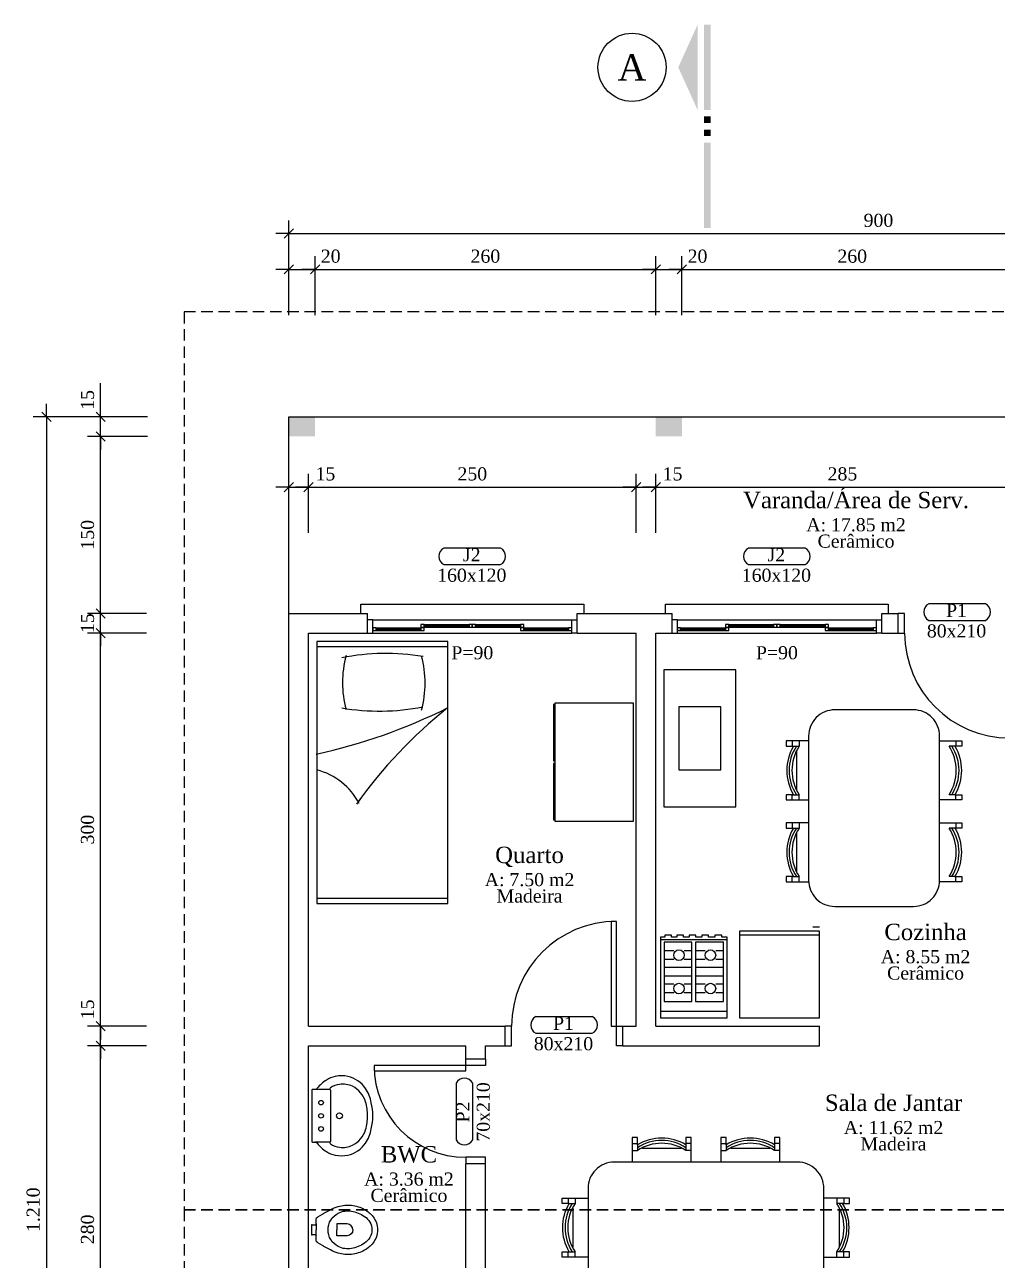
# Model space of a CAD drawing. Extents: x -3950 to 2084, y 1379 to 9369.
# Drawn here: x -3643 to -2900, y 6582 to 7525 of the extents above; entities that cross this region are included whole.
import ezdxf
from ezdxf.enums import TextEntityAlignment as Align

# ---------------------------------------------------------------- set-up
doc = ezdxf.new("R2010")
doc.units = 0
doc.header["$LTSCALE"] = 35
doc.linetypes.add('HIDDEN', pattern=[0.375, 0.25, -0.125])
doc.layers.get('0').update_dxf_attribs({"linetype": 'CONTINUOUS'})
doc.layers.get('DEFPOINTS').update_dxf_attribs({"linetype": 'CONTINUOUS'})
for name, color, linetype in [('COTA', 13, 'CONTINUOUS'), ('EQUIP', 7, 'CONTINUOUS'), ('EQUIP_I', 13, 'CONTINUOUS'), ('ESPEC', 2, 'CONTINUOUS'), ('ESPECARQ', 2, 'CONTINUOUS'), ('ESQUADRIA', 2, 'CONTINUOUS'), ('ESTRUT', 12, 'CONTINUOUS'), ('MOBIL', 7, 'CONTINUOUS'), ('MOBIL_I', 13, 'CONTINUOUS'), ('PAREDE', 6, 'CONTINUOUS'), ('PROJECAO', 13, 'HIDDEN'), ('REG120-160', 4, 'CONTINUOUS'), ('UNIDADE', 4, 'CONTINUOUS'), ('VIDRO', 1, 'CONTINUOUS')]:
    doc.layers.add(name, color=color, linetype=linetype)
doc.styles.add('REGUA100', font='times.ttf')
doc.styles.add('REGUA160', font='times.ttf')
doc.styles.add('REGUA60', font='times.ttf')
doc.styles.add('REGUA80', font='times.ttf')
doc.dimstyles.get("Standard").update_dxf_attribs({"dimscale": 5, "dimtxt": 2, "dimasz": 0.01, "dimexe": 2, "dimexo": 3, "dimgap": 0.98, "dimtad": 1, "dimrnd": 0.5, "dimdsep": 46, "dimlunit": 6, "dimtxsty": 'REGUA80', "dimcen": 4, "dimdle": 4, "dimclrt": 2, "dimaunit": 1, "dimadec": 0, "dimazin": 0, "dimtfac": 1, "dimtdec": 4, "dimtofl": 0, "dimtmove": 0, "dimatfit": 3, "dimfxl": 1, "dimtolj": 1, "dimtzin": 0, "dimarcsym": 0})

# ---------------------------------------------------------------- blocks, each defined once
blk = doc.blocks.new('INDESQ2')
at = {"color": 0, "linetype": 'ByBlock'}
for p, q in [((4.32, 2.96), (-4.32, 2.96)), ((-4.32, 0.44), (4.32, 0.44))]:
    blk.add_line(p, q, dxfattribs=at)
at = {"color": 0}
for centre, start, end in [((-3.67, 1.7), 117.3654, 242.6346), ((3.67, 1.7), 297.3654, 62.6346)]:
    blk.add_arc(centre, 1.42, start, end, dxfattribs=at)
at = {"style": 'REGUA60', "width": 1.4, "flags": 9}
blk.add_attdef('LOCAL', text='', height=1.5, dxfattribs=at).set_placement((-0.08, -4.35), align=Align.CENTER)
at = {"layer": 'ESPECARQ', "color": 0, "style": 'REGUA60'}
for tag, width, p in [('COD', 1.1, (-0.08, 0.95)), ('DIM', 1.4, (-0.08, -2.17))]:
    blk.add_attdef(tag, text='', height=1.5, dxfattribs=dict(at, width=width)).set_placement(p, align=Align.CENTER)
blk = doc.blocks.new('COTATR')
at = {"color": 6}
blk.add_line((-71, -71), (71, 71), dxfattribs=at)
at = {"color": 0, "linetype": 'ByBlock'}
blk.add_line((0, 0), (200, 0), dxfattribs=at)
blk = doc.blocks.new('*D19')
at = {"color": 0, "linetype": 'ByBlock'}
for p, q in [((-3549.8, 6745.87), (-3594.8, 6745.87)), ((-3584.8, 6465.92), (-3584.8, 6745.82)), ((-3549.8, 6465.87), (-3594.8, 6465.87))]:
    blk.add_line(p, q, dxfattribs=at)
at = {"layer": 'DEFPOINTS', "color": 0, "linetype": 'ByBlock'}
for p in [(-3584.8, 6745.87), (-3534.8, 6745.87), (-3534.8, 6465.87)]:
    blk.add_point(p, dxfattribs=at)
at = {"color": 0, "linetype": 'ByBlock', "xscale": 0.05, "yscale": 0.05, "zscale": 0.05}
for p, rotation in [((-3584.8, 6745.87), 90), ((-3584.8, 6465.87), 270)]:
    blk.add_blockref('COTATR', p, dxfattribs=dict(at, rotation=rotation))
at = {"color": 2, "linetype": 'ByBlock', "insert": (-3594.79, 6605.87), "char_height": 10, "attachment_point": 5, "rotation": 90, "style": 'REGUA80'}
blk.add_mtext('\\A1;280', dxfattribs=at)
blk = doc.blocks.new('*D20')
at = {"color": 0, "linetype": 'ByBlock'}
for p, q in [((-3584.8, 6760.87), (-3584.8, 6786.59)), ((-3549.8, 6760.87), (-3594.8, 6760.87)), ((-3584.8, 6745.92), (-3584.8, 6760.82)), ((-3549.8, 6745.87), (-3594.8, 6745.87))]:
    blk.add_line(p, q, dxfattribs=at)
at = {"layer": 'DEFPOINTS', "color": 0, "linetype": 'ByBlock'}
for p in [(-3584.8, 6760.87), (-3534.8, 6760.87), (-3534.8, 6745.87)]:
    blk.add_point(p, dxfattribs=at)
at = {"color": 0, "linetype": 'ByBlock', "xscale": 0.05, "yscale": 0.05, "zscale": 0.05}
for p, rotation in [((-3584.8, 6760.87), 90), ((-3584.8, 6745.87), 270)]:
    blk.add_blockref('COTATR', p, dxfattribs=dict(at, rotation=rotation))
at = {"color": 2, "linetype": 'ByBlock', "insert": (-3594.79, 6773.75), "char_height": 10, "attachment_point": 5, "rotation": 90, "style": 'REGUA80'}
blk.add_mtext('\\A1;15', dxfattribs=at)
blk = doc.blocks.new('*D21')
at = {"color": 0, "linetype": 'ByBlock'}
for p, q in [((-3549.8, 7060.87), (-3594.8, 7060.87)), ((-3584.8, 6760.92), (-3584.8, 7060.82)), ((-3549.8, 6760.87), (-3594.8, 6760.87))]:
    blk.add_line(p, q, dxfattribs=at)
at = {"layer": 'DEFPOINTS', "color": 0, "linetype": 'ByBlock'}
for p in [(-3584.8, 7060.87), (-3534.8, 7060.87), (-3534.8, 6760.87)]:
    blk.add_point(p, dxfattribs=at)
at = {"color": 0, "linetype": 'ByBlock', "xscale": 0.05, "yscale": 0.05, "zscale": 0.05}
for p, rotation in [((-3584.8, 7060.87), 90), ((-3584.8, 6760.87), 270)]:
    blk.add_blockref('COTATR', p, dxfattribs=dict(at, rotation=rotation))
at = {"color": 2, "linetype": 'ByBlock', "insert": (-3594.79, 6910.87), "char_height": 10, "attachment_point": 5, "rotation": 90, "style": 'REGUA80'}
blk.add_mtext('\\A1;300', dxfattribs=at)
blk = doc.blocks.new('*D22')
at = {"color": 0, "linetype": 'ByBlock'}
for p, q in [((-3549.8, 7075.87), (-3594.8, 7075.87)), ((-3584.8, 7060.92), (-3584.8, 7075.82)), ((-3549.8, 7060.87), (-3594.8, 7060.87))]:
    blk.add_line(p, q, dxfattribs=at)
at = {"layer": 'DEFPOINTS', "color": 0, "linetype": 'ByBlock'}
for p in [(-3584.8, 7075.87), (-3534.8, 7075.87), (-3534.8, 7060.87)]:
    blk.add_point(p, dxfattribs=at)
at = {"color": 0, "linetype": 'ByBlock', "xscale": 0.05, "yscale": 0.05, "zscale": 0.05}
for p, rotation in [((-3584.8, 7075.87), 90), ((-3584.8, 7060.87), 270)]:
    blk.add_blockref('COTATR', p, dxfattribs=dict(at, rotation=rotation))
at = {"color": 2, "linetype": 'ByBlock', "insert": (-3594.79, 7068.37), "char_height": 10, "attachment_point": 5, "rotation": 90, "style": 'REGUA80'}
blk.add_mtext('\\A1;15', dxfattribs=at)
blk = doc.blocks.new('*D24')
at = {"color": 0, "linetype": 'ByBlock'}
for p, q in [((-3564.8, 7225.87), (-3636.21, 7225.87)), ((-3626.21, 7225.82), (-3626.21, 6015.92)), ((-3564.8, 6015.87), (-3636.21, 6015.87))]:
    blk.add_line(p, q, dxfattribs=at)
at = {"layer": 'DEFPOINTS', "color": 0, "linetype": 'ByBlock'}
for p in [(-3549.8, 7225.87), (-3626.21, 6015.87), (-3549.8, 6015.87)]:
    blk.add_point(p, dxfattribs=at)
at = {"color": 0, "linetype": 'ByBlock', "xscale": 0.05, "yscale": 0.05, "zscale": 0.05}
for p, rotation in [((-3626.21, 7225.87), 90), ((-3626.21, 6015.87), 270)]:
    blk.add_blockref('COTATR', p, dxfattribs=dict(at, rotation=rotation))
at = {"color": 2, "linetype": 'ByBlock', "insert": (-3636.21, 6620.87), "char_height": 10, "attachment_point": 5, "rotation": 90, "style": 'REGUA80'}
blk.add_mtext('\\A1;1.210', dxfattribs=at)
blk = doc.blocks.new('*D28')
at = {"color": 0, "linetype": 'ByBlock'}
for p, q in [((-3548.92, 7210.87), (-3594.8, 7210.87)), ((-3584.8, 7060.92), (-3584.8, 7210.82)), ((-3549.8, 7060.87), (-3594.8, 7060.87))]:
    blk.add_line(p, q, dxfattribs=at)
at = {"layer": 'DEFPOINTS', "color": 0, "linetype": 'ByBlock'}
for p in [(-3584.8, 7210.87), (-3533.92, 7210.87), (-3534.8, 7060.87)]:
    blk.add_point(p, dxfattribs=at)
at = {"color": 0, "linetype": 'ByBlock', "xscale": 0.05, "yscale": 0.05, "zscale": 0.05}
for p, rotation in [((-3584.8, 7210.87), 90), ((-3584.8, 7060.87), 270)]:
    blk.add_blockref('COTATR', p, dxfattribs=dict(at, rotation=rotation))
at = {"color": 2, "linetype": 'ByBlock', "insert": (-3594.79, 7135.87), "char_height": 10, "attachment_point": 5, "rotation": 90, "style": 'REGUA80'}
blk.add_mtext('\\A1;150', dxfattribs=at)
blk = doc.blocks.new('*D29')
at = {"color": 0, "linetype": 'ByBlock'}
for p, q in [((-3584.8, 7225.87), (-3584.8, 7251.59)), ((-3548.92, 7225.87), (-3594.8, 7225.87)), ((-3584.8, 7210.92), (-3584.8, 7225.82)), ((-3548.92, 7210.87), (-3594.8, 7210.87))]:
    blk.add_line(p, q, dxfattribs=at)
at = {"layer": 'DEFPOINTS', "color": 0, "linetype": 'ByBlock'}
for p in [(-3584.8, 7225.87), (-3533.92, 7225.87), (-3533.92, 7210.87)]:
    blk.add_point(p, dxfattribs=at)
at = {"color": 0, "linetype": 'ByBlock', "xscale": 0.05, "yscale": 0.05, "zscale": 0.05}
for p, rotation in [((-3584.8, 7225.87), 90), ((-3584.8, 7210.87), 270)]:
    blk.add_blockref('COTATR', p, dxfattribs=dict(at, rotation=rotation))
at = {"color": 2, "linetype": 'ByBlock', "insert": (-3594.79, 7238.75), "char_height": 10, "attachment_point": 5, "rotation": 90, "style": 'REGUA80'}
blk.add_mtext('\\A1;15', dxfattribs=at)
blk = doc.blocks.new('*D30')
at = {"color": 0, "linetype": 'ByBlock'}
for p, q in [((-3441.13, 7303.39), (-3441.13, 7348.39)), ((-3421.13, 7303.39), (-3421.13, 7348.39)), ((-3441.08, 7338.39), (-3421.18, 7338.39)), ((-3421.13, 7338.39), (-3397.35, 7338.39))]:
    blk.add_line(p, q, dxfattribs=at)
at = {"layer": 'DEFPOINTS', "color": 0, "linetype": 'ByBlock'}
for p in [(-3421.13, 7338.39), (-3441.13, 7288.39), (-3421.13, 7288.39)]:
    blk.add_point(p, dxfattribs=at)
at = {"color": 0, "linetype": 'ByBlock', "xscale": 0.05, "yscale": 0.05, "zscale": 0.05, "rotation": 180}
blk.add_blockref('COTATR', (-3441.13, 7338.39), dxfattribs=at)
at = {"color": 0, "linetype": 'ByBlock', "xscale": 0.05, "yscale": 0.05, "zscale": 0.05}
blk.add_blockref('COTATR', (-3421.13, 7338.39), dxfattribs=at)
at = {"color": 2, "linetype": 'ByBlock', "insert": (-3409.22, 7348.38), "char_height": 10, "attachment_point": 5, "style": 'REGUA80'}
blk.add_mtext('\\A1;20', dxfattribs=at)
blk = doc.blocks.new('*D31')
at = {"color": 0, "linetype": 'ByBlock'}
for p, q in [((-3421.13, 7303.39), (-3421.13, 7348.39)), ((-3161.13, 7303.39), (-3161.13, 7348.39)), ((-3421.08, 7338.39), (-3161.18, 7338.39))]:
    blk.add_line(p, q, dxfattribs=at)
at = {"layer": 'DEFPOINTS', "color": 0, "linetype": 'ByBlock'}
for p in [(-3161.13, 7338.39), (-3421.13, 7288.39), (-3161.13, 7288.39)]:
    blk.add_point(p, dxfattribs=at)
at = {"color": 0, "linetype": 'ByBlock', "xscale": 0.05, "yscale": 0.05, "zscale": 0.05, "rotation": 180}
blk.add_blockref('COTATR', (-3421.13, 7338.39), dxfattribs=at)
at = {"color": 0, "linetype": 'ByBlock', "xscale": 0.05, "yscale": 0.05, "zscale": 0.05}
blk.add_blockref('COTATR', (-3161.13, 7338.39), dxfattribs=at)
at = {"color": 2, "linetype": 'ByBlock', "insert": (-3291.13, 7348.38), "char_height": 10, "attachment_point": 5, "style": 'REGUA80'}
blk.add_mtext('\\A1;260', dxfattribs=at)
blk = doc.blocks.new('*D32')
at = {"color": 0, "linetype": 'ByBlock'}
for p, q in [((-3161.13, 7303.39), (-3161.13, 7348.39)), ((-3141.13, 7303.39), (-3141.13, 7348.39)), ((-3161.08, 7338.39), (-3141.18, 7338.39)), ((-3141.13, 7338.39), (-3117.35, 7338.39))]:
    blk.add_line(p, q, dxfattribs=at)
at = {"layer": 'DEFPOINTS', "color": 0, "linetype": 'ByBlock'}
for p in [(-3141.13, 7338.39), (-3161.13, 7288.39), (-3141.13, 7288.39)]:
    blk.add_point(p, dxfattribs=at)
at = {"color": 0, "linetype": 'ByBlock', "xscale": 0.05, "yscale": 0.05, "zscale": 0.05, "rotation": 180}
blk.add_blockref('COTATR', (-3161.13, 7338.39), dxfattribs=at)
at = {"color": 0, "linetype": 'ByBlock', "xscale": 0.05, "yscale": 0.05, "zscale": 0.05}
blk.add_blockref('COTATR', (-3141.13, 7338.39), dxfattribs=at)
at = {"color": 2, "linetype": 'ByBlock', "insert": (-3129.22, 7348.38), "char_height": 10, "attachment_point": 5, "style": 'REGUA80'}
blk.add_mtext('\\A1;20', dxfattribs=at)
blk = doc.blocks.new('*D33')
at = {"color": 0, "linetype": 'ByBlock'}
for p, q in [((-3141.13, 7303.39), (-3141.13, 7348.39)), ((-2881.13, 7303.39), (-2881.13, 7348.39)), ((-3141.08, 7338.39), (-2881.18, 7338.39))]:
    blk.add_line(p, q, dxfattribs=at)
at = {"layer": 'DEFPOINTS', "color": 0, "linetype": 'ByBlock'}
for p in [(-2881.13, 7338.39), (-3141.13, 7288.39), (-2881.13, 7288.39)]:
    blk.add_point(p, dxfattribs=at)
at = {"color": 0, "linetype": 'ByBlock', "xscale": 0.05, "yscale": 0.05, "zscale": 0.05, "rotation": 180}
blk.add_blockref('COTATR', (-3141.13, 7338.39), dxfattribs=at)
at = {"color": 0, "linetype": 'ByBlock', "xscale": 0.05, "yscale": 0.05, "zscale": 0.05}
blk.add_blockref('COTATR', (-2881.13, 7338.39), dxfattribs=at)
at = {"color": 2, "linetype": 'ByBlock', "insert": (-3011.13, 7348.38), "char_height": 10, "attachment_point": 5, "style": 'REGUA80'}
blk.add_mtext('\\A1;260', dxfattribs=at)
blk = doc.blocks.new('*D37')
at = {"color": 0, "linetype": 'ByBlock'}
for p, q in [((-3441.13, 7137.28), (-3441.13, 7182.28)), ((-3426.13, 7137.28), (-3426.13, 7182.28)), ((-3441.08, 7172.28), (-3426.18, 7172.28)), ((-3426.13, 7172.28), (-3400.41, 7172.28))]:
    blk.add_line(p, q, dxfattribs=at)
at = {"layer": 'DEFPOINTS', "color": 0, "linetype": 'ByBlock'}
for p in [(-3426.13, 7172.28), (-3441.13, 7122.28), (-3426.13, 7122.28)]:
    blk.add_point(p, dxfattribs=at)
at = {"color": 0, "linetype": 'ByBlock', "xscale": 0.05, "yscale": 0.05, "zscale": 0.05, "rotation": 180}
blk.add_blockref('COTATR', (-3441.13, 7172.28), dxfattribs=at)
at = {"color": 0, "linetype": 'ByBlock', "xscale": 0.05, "yscale": 0.05, "zscale": 0.05}
blk.add_blockref('COTATR', (-3426.13, 7172.28), dxfattribs=at)
at = {"color": 2, "linetype": 'ByBlock', "insert": (-3413.24, 7182.26), "char_height": 10, "attachment_point": 5, "style": 'REGUA80'}
blk.add_mtext('\\A1;15', dxfattribs=at)
blk = doc.blocks.new('*D38')
at = {"color": 0, "linetype": 'ByBlock'}
for p, q in [((-3426.13, 7137.28), (-3426.13, 7182.28)), ((-3176.13, 7137.28), (-3176.13, 7182.28)), ((-3426.08, 7172.28), (-3176.18, 7172.28))]:
    blk.add_line(p, q, dxfattribs=at)
at = {"layer": 'DEFPOINTS', "color": 0, "linetype": 'ByBlock'}
for p in [(-3176.13, 7172.28), (-3426.13, 7122.28), (-3176.13, 7122.28)]:
    blk.add_point(p, dxfattribs=at)
at = {"color": 0, "linetype": 'ByBlock', "xscale": 0.05, "yscale": 0.05, "zscale": 0.05, "rotation": 180}
blk.add_blockref('COTATR', (-3426.13, 7172.28), dxfattribs=at)
at = {"color": 0, "linetype": 'ByBlock', "xscale": 0.05, "yscale": 0.05, "zscale": 0.05}
blk.add_blockref('COTATR', (-3176.13, 7172.28), dxfattribs=at)
at = {"color": 2, "linetype": 'ByBlock', "insert": (-3301.13, 7182.26), "char_height": 10, "attachment_point": 5, "style": 'REGUA80'}
blk.add_mtext('\\A1;250', dxfattribs=at)
blk = doc.blocks.new('*D39')
at = {"color": 0, "linetype": 'ByBlock'}
for p, q in [((-3176.13, 7137.28), (-3176.13, 7182.28)), ((-3161.13, 7137.28), (-3161.13, 7182.28)), ((-3176.08, 7172.28), (-3161.18, 7172.28)), ((-3161.13, 7172.28), (-3135.41, 7172.28))]:
    blk.add_line(p, q, dxfattribs=at)
at = {"layer": 'DEFPOINTS', "color": 0, "linetype": 'ByBlock'}
for p in [(-3161.13, 7172.28), (-3176.13, 7122.28), (-3161.13, 7122.28)]:
    blk.add_point(p, dxfattribs=at)
at = {"color": 0, "linetype": 'ByBlock', "xscale": 0.05, "yscale": 0.05, "zscale": 0.05, "rotation": 180}
blk.add_blockref('COTATR', (-3176.13, 7172.28), dxfattribs=at)
at = {"color": 0, "linetype": 'ByBlock', "xscale": 0.05, "yscale": 0.05, "zscale": 0.05}
blk.add_blockref('COTATR', (-3161.13, 7172.28), dxfattribs=at)
at = {"color": 2, "linetype": 'ByBlock', "insert": (-3148.24, 7182.26), "char_height": 10, "attachment_point": 5, "style": 'REGUA80'}
blk.add_mtext('\\A1;15', dxfattribs=at)
blk = doc.blocks.new('*D40')
at = {"color": 0, "linetype": 'ByBlock'}
for p, q in [((-3161.13, 7137.28), (-3161.13, 7182.28)), ((-2876.13, 7137.28), (-2876.13, 7182.28)), ((-3161.08, 7172.28), (-2876.18, 7172.28))]:
    blk.add_line(p, q, dxfattribs=at)
at = {"layer": 'DEFPOINTS', "color": 0, "linetype": 'ByBlock'}
for p in [(-2876.13, 7172.28), (-3161.13, 7122.28), (-2876.13, 7122.28)]:
    blk.add_point(p, dxfattribs=at)
at = {"color": 0, "linetype": 'ByBlock', "xscale": 0.05, "yscale": 0.05, "zscale": 0.05, "rotation": 180}
blk.add_blockref('COTATR', (-3161.13, 7172.28), dxfattribs=at)
at = {"color": 0, "linetype": 'ByBlock', "xscale": 0.05, "yscale": 0.05, "zscale": 0.05}
blk.add_blockref('COTATR', (-2876.13, 7172.28), dxfattribs=at)
at = {"color": 2, "linetype": 'ByBlock', "insert": (-3018.63, 7182.26), "char_height": 10, "attachment_point": 5, "style": 'REGUA80'}
blk.add_mtext('\\A1;285', dxfattribs=at)
blk = doc.blocks.new('*D44')
at = {"color": 0, "linetype": 'ByBlock'}
for p, q in [((-3441.13, 7340.89), (-3441.13, 7375.71)), ((-2541.13, 7340.89), (-2541.13, 7375.71)), ((-3441.08, 7365.71), (-2541.18, 7365.71))]:
    blk.add_line(p, q, dxfattribs=at)
at = {"layer": 'DEFPOINTS', "color": 0, "linetype": 'ByBlock'}
for p in [(-2541.13, 7365.71), (-3441.13, 7325.89), (-2541.13, 7325.89)]:
    blk.add_point(p, dxfattribs=at)
at = {"color": 0, "linetype": 'ByBlock', "xscale": 0.05, "yscale": 0.05, "zscale": 0.05, "rotation": 180}
blk.add_blockref('COTATR', (-3441.13, 7365.71), dxfattribs=at)
at = {"color": 0, "linetype": 'ByBlock', "xscale": 0.05, "yscale": 0.05, "zscale": 0.05}
blk.add_blockref('COTATR', (-2541.13, 7365.71), dxfattribs=at)
at = {"color": 2, "linetype": 'ByBlock', "insert": (-2991.13, 7375.71), "char_height": 10, "attachment_point": 5, "style": 'REGUA80'}
blk.add_mtext('\\A1;900', dxfattribs=at)
blk = doc.blocks.new('INDUNI1')
at = {"color": 0, "style": 'REGUA100', "width": 1.4, "flags": 8}
for tag, p in [('NOME1', (0, 0)), ('NOME2', (0, -4.29))]:
    blk.add_attdef(tag, text='', height=2.5, dxfattribs=at).set_placement(p, align=Align.CENTER)
at = {"layer": 'ESPECARQ', "style": 'REGUA60', "width": 1.4}
blk.add_attdef('AREA', text='', height=1.5, dxfattribs=at).set_placement((0, -7.81), align=Align.CENTER)
at = {"layer": 'ESPECARQ', "style": 'REGUA60', "width": 1.4, "flags": 8}
for tag, p in [('PISO', (0, -10.31)), ('REVPAR', (0, -12.81)), ('PEDIR', (0, -15.31))]:
    blk.add_attdef(tag, text='', height=1.5, dxfattribs=at).set_placement(p, align=Align.CENTER)
blk = doc.blocks.new('SAL3C3S2')
at = {"layer": 'EQUIP', "color": 0, "linetype": 'ByBlock'}
blk.add_lwpolyline([(0, -46.55, 0.054284), (10, -45.4, 0.095609), (20.8, -41.1, 0.190704), (30, -27.5, 0.115374), (30, -17.9, 0.079124), (27.3, -11.1, 0.078689), (21, -4.2, -0.257114), (20, -2.33), (20, -0.41, 0.426857), (19.55, 0), (0, 0), (-19.55, 0, 0.426857), (-20, -0.41), (-20, -2.33, -0.257114), (-21, -4.2, 0.078689), (-27.3, -11.1, 0.079124), (-30, -17.9, 0.115374), (-30, -27.5, 0.190704), (-20.8, -41.1, 0.095609), (-10, -45.4, 0.054284)], format="xyb", close=True, dxfattribs=at)
at = {"layer": 'EQUIP_I'}
for points in [[(-19.86, -14.05, -0.174728), (-20, -13.75), (-20, -2.33)], [(19.86, -14.05, 0.174728), (20, -13.75), (20, -2.33)]]:
    blk.add_lwpolyline(points, format="xyb", dxfattribs=at)
blk.add_lwpolyline([(0, -42.6, 0.065549), (10.65, -41.1, 0.201506), (22.5, -31.1, 0.146769), (24, -21.1, 0.125083), (21.4, -14.3, 0.495463), (19.86, -14.05, -0.234328), (19.45, -14.2), (0, -14.2), (-19.45, -14.2, -0.234328), (-19.86, -14.05, 0.495463), (-21.4, -14.3, 0.125083), (-24, -21.1, 0.146769), (-22.5, -31.1, 0.201506), (-10.65, -41.1, 0.065549)], format="xyb", close=True, dxfattribs=at)
for centre, radius in [((-10, -7.1), 1.75), ((0, -7.1), 1.75), ((10, -7.1), 1.75), ((0, -21.1), 2.25)]:
    blk.add_circle(centre, radius, dxfattribs=at)
blk = doc.blocks.new('SAP9S__2')
at = {"layer": 'EQUIP', "color": 0, "linetype": 'ByBlock'}
blk.add_lwpolyline([(4.5, -13), (8.05, -13, -0.269143), (9.78, -14.01), (9.94, -14.28, 0.044891), (9.97, -14.33), (12, -18, -0.036783), (13.2, -20, -0.0196), (15.3, -24, -0.056836), (17.8, -30, -0.089116), (18.8, -40, -0.095425), (15.55, -50, -0.091656), (10, -56.55, -0.16072), (0, -60, -0.16072), (-10, -56.55, -0.091656), (-15.55, -50, -0.095425), (-18.8, -40, -0.089116), (-17.8, -30, -0.056836), (-15.3, -24, -0.0196), (-13.2, -20, -0.036783), (-12, -18), (-9.97, -14.33, 0.044891), (-9.94, -14.28), (-9.78, -14.01, -0.269143), (-8.05, -13), (-4.5, -13)], format="xyb", dxfattribs=at)
at = {"layer": 'EQUIP_I'}
for points in [[(4.5, -13, -0.414214), (3.5, -12), (3.5, -10.7, -0.226163), (3.76, -10.16, 0.733322), (3.5, -9.5), (0, -9.5), (-3.5, -9.5, 0.733322), (-3.76, -10.16, -0.226163), (-3.5, -10.7), (-3.5, -12, -0.414214), (-4.5, -13)], [(0, -41.2, -0.394755), (-4.5, -36.8), (-4.5, -28.8), (0, -28.8)], [(0, -41.2, 0.394755), (4.5, -36.8), (4.5, -28.8), (0, -28.8)]]:
    blk.add_lwpolyline(points, format="xyb", dxfattribs=at)
for points in [[(-4.5, -13), (-0.01, -13)], [(4.5, -13), (0.01, -13)]]:
    blk.add_lwpolyline(points, dxfattribs=at)
blk.add_lwpolyline([(-12.8, -30, -0.278895), (0, -22.15, -0.278895), (12.8, -30, -0.167831), (14.25, -40, -0.098952), (10.2, -50, -0.247323), (0, -55.7, -0.247323), (-10.2, -50, -0.098952), (-14.25, -40, -0.167831)], format="xyb", close=True, dxfattribs=at)
blk = doc.blocks.new('CORTE3')
at = {"color": 4}
blk.add_solid([(-6.5, 2), (6.5, 2), (0, 4.95)], dxfattribs=at)
at = {"color": 4, "linetype": 'ByBlock'}
for points in [[(-6.5, 0), (-6.5, 1), (6.5, 0), (6.5, 1)], [(7.5, 0), (7.5, 1), (8.5, 0), (8.5, 1)], [(9.5, 0), (9.5, 1), (10.5, 0), (10.5, 1)], [(11.5, 0), (11.5, 1), (24.5, 0), (24.5, 1)]]:
    blk.add_solid(points, dxfattribs=at)
blk = doc.blocks.new('EQF4B__2')
at = {"color": 0}
blk.add_lwpolyline([(25.5, -5), (-25.5, -5), (-25.5, -66.5), (-21.38, -66.5), (-21.38, -67.88), (-16.2, -67.88), (-16.2, -66.5), (-11.34, -66.5), (-11.34, -67.88), (-6.17, -67.88), (-6.17, -66.5), (-1.71, -66.5), (-1.71, -67.88), (3.46, -67.88), (3.46, -66.5), (7.78, -66.5), (7.78, -67.88), (12.95, -67.88), (12.95, -66.5), (17, -66.5), (17, -67.88), (22.17, -67.88), (22.17, -66.5), (25.5, -66.5)], close=True, dxfattribs=at)
at = {"layer": 'EQUIP_I'}
for p, q in [((-25.3, -9.71), (25.3, -9.71)), ((-22.6, -24.06), (-16.79, -24.06)), ((-8.71, -24.06), (-1.4, -24.06)), ((1.41, -24.06), (7.22, -24.06)), ((15.3, -24.06), (22.61, -24.06)), ((-22.6, -30.61), (-16.79, -30.61)), ((-22.6, -36.68), (-1.4, -36.68)), ((-8.71, -30.61), (-1.4, -30.61)), ((1.41, -30.61), (7.22, -30.61)), ((1.41, -36.68), (22.61, -36.68)), ((15.3, -30.61), (22.61, -30.61)), ((-22.6, -43.28), (-1.4, -43.28)), ((1.41, -43.28), (22.61, -43.28)), ((-22.6, -49.56), (-16.79, -49.56)), ((-22.6, -56.11), (-16.79, -56.11)), ((-8.71, -49.56), (-1.4, -49.56)), ((-8.71, -56.11), (-1.4, -56.11)), ((1.41, -49.56), (7.22, -49.56)), ((1.41, -56.11), (7.22, -56.11)), ((15.3, -49.56), (22.61, -49.56)), ((15.3, -56.11), (22.61, -56.11)), ((-25.3, -64.38), (25.3, -64.38))]:
    blk.add_line(p, q, dxfattribs=at)
for points in [[(-22.6, -62.6), (-1.4, -62.6), (-1.4, -17.4), (-22.6, -17.4)], [(1.41, -62.6), (22.61, -62.6), (22.61, -17.4), (1.41, -17.4)]]:
    blk.add_lwpolyline(points, close=True, dxfattribs=at)
for centre in [(-12.75, -27.25), (11.26, -27.25), (-12.75, -52.75), (11.26, -52.75)]:
    blk.add_circle(centre, 4.04, dxfattribs=at)
blk = doc.blocks.new('EQREFR22')
at = {"color": 0}
blk.add_lwpolyline([(30.5, -10), (-30.5, -10), (-30.5, -76), (30.5, -76)], close=True, dxfattribs=at)
at = {"layer": 'EQUIP_I'}
for p, q in [((-30.5, -73), (30.5, -73)), ((-30.5, -79), (-25.5, -79))]:
    blk.add_line(p, q, dxfattribs=at)
blk = doc.blocks.new('MBBALC12')
at = {"color": 0}
blk.add_lwpolyline([(104.5, 0), (0, 0), (0, -55), (104.5, -55)], close=True, dxfattribs=at)
blk = doc.blocks.new('MCCUB1_2')
at = {"layer": 'EQUIP_I'}
blk.add_lwpolyline([(24, -10), (-24, -10), (-24, -42), (24, -42)], close=True, dxfattribs=at)
blk = doc.blocks.new('MDCSOL_2')
at = {"color": 0}
blk.add_lwpolyline([(100, 0), (0, 0), (0, -200), (100, -200)], close=True, dxfattribs=at)
at = {"layer": 'MOBIL_I'}
for p, q in [((0, -4), (100, -4)), ((0, -196), (100, -196))]:
    blk.add_line(p, q, dxfattribs=at)
for centre, radius, start, end in [((52.86, -178.03), 168.83, 80.35079, 101.47507), ((96.47, -31.45), 76.8, 164.48595, 195.51405), ((5.99, -31.87), 76.8, 344.48595, 15.51405), ((-91.71, 334.65), 430.43, 282.25998, 296.44404), ((47.8, 115.62), 168.83, 260.21125, 281.33553), ((323.63, -332.25), 359.55, 128.46696, 144.62757), ((-11.98, -146.66), 50.03, 27.33297, 76.02563)]:
    blk.add_arc(centre, radius, start, end, dxfattribs=at)
blk = doc.blocks.new('MDARM2_2')
at = {"color": 0}
blk.add_lwpolyline([(90, 0), (0, 0), (0, -60), (1, -60), (1, -61), (44, -61), (44, -60), (46, -60), (46, -61), (89, -61), (89, -60), (90, -60)], close=True, dxfattribs=at)
at = {"layer": 'MOBIL_I'}
for p, q in [((1, -60), (44, -60)), ((46, -60), (89, -60))]:
    blk.add_line(p, q, dxfattribs=at)

msp = doc.modelspace()

# ---------------------------------------------------------------- linework, layer by layer
at = {"color": 0}
for points in [[(-2944.44, 6872.283), (-2944.44, 6982.283, 0.4142136), (-2964.44, 7002.283), (-3024.44, 7002.283, 0.4142136), (-3044.44, 6982.283), (-3044.44, 6872.283, 0.4142136), (-3024.44, 6852.283), (-2964.44, 6852.283, 0.4142136)], [(-3192.817, 6557.197), (-3052.817, 6557.197, 0.4142136), (-3032.817, 6577.197), (-3032.817, 6637.197, 0.4142136), (-3052.817, 6657.197), (-3192.817, 6657.197, 0.4142136), (-3212.817, 6637.197), (-3212.817, 6577.197, 0.4142136)]]:
    msp.add_lwpolyline(points, format="xyb", close=True, dxfattribs=at)
for points in [[(-3044.44, 6978.536), (-3061.447, 6978.536), (-3061.447, 6974.536), (-3056.069, 6974.536, 0.268693), (-3056.069, 6937.536), (-3061.447, 6937.536), (-3061.447, 6933.536), (-3044.44, 6933.536)], [(-2944.44, 6978.536), (-2927.433, 6978.536), (-2927.433, 6974.536), (-2932.811, 6974.536, -0.268693), (-2932.811, 6937.536), (-2927.433, 6937.536), (-2927.433, 6933.536), (-2944.44, 6933.536)], [(-3044.44, 6916.121), (-3061.447, 6916.121), (-3061.447, 6912.121), (-3056.069, 6912.121, 0.268693), (-3056.069, 6875.121), (-3061.447, 6875.121), (-3061.447, 6871.121), (-3044.406, 6871.121)], [(-2944.44, 6916.121), (-2927.433, 6916.121), (-2927.433, 6912.121), (-2932.811, 6912.121, -0.268693), (-2932.811, 6875.121), (-2927.433, 6875.121), (-2927.433, 6871.121), (-2944.474, 6871.121)], [(-3134.023, 6657.197), (-3134.023, 6675.862), (-3138.023, 6675.862), (-3138.023, 6670.484, 0.268693), (-3175.023, 6670.484), (-3175.023, 6675.862), (-3179.023, 6675.862), (-3179.023, 6657.197)], [(-3066.434, 6657.197), (-3066.434, 6675.862), (-3070.434, 6675.862), (-3070.434, 6670.484, 0.268693), (-3107.434, 6670.484), (-3107.434, 6675.862), (-3111.434, 6675.862), (-3111.434, 6657.197)], [(-3212.817, 6584.697), (-3232.51, 6584.697), (-3232.51, 6588.697), (-3227.132, 6588.697, -0.268693), (-3227.132, 6625.697), (-3232.51, 6625.697), (-3232.51, 6629.697), (-3212.817, 6629.697)], [(-3032.817, 6584.697), (-3013.124, 6584.697), (-3013.124, 6588.697), (-3018.502, 6588.697, 0.268693), (-3018.502, 6625.697), (-3013.124, 6625.697), (-3013.124, 6629.697), (-3032.817, 6629.697)]]:
    msp.add_lwpolyline(points, format="xyb", dxfattribs=at)
at = {"layer": 'ESQUADRIA', "color": 1}
for p, q in [((-3377.127, 7070.869), (-3225.127, 7070.869)), ((-3144.627, 7070.869), (-2992.627, 7070.869)), ((-3374.627, 7064.869), (-3340.377, 7064.869)), ((-3374.627, 7062.869), (-3340.377, 7062.869)), ((-3337.877, 7067.369), (-3303.627, 7067.369)), ((-3337.877, 7065.369), (-3303.627, 7065.369)), ((-3298.627, 7067.369), (-3264.377, 7067.369)), ((-3298.627, 7065.369), (-3264.377, 7065.369)), ((-3261.877, 7064.869), (-3227.627, 7064.869)), ((-3261.877, 7062.869), (-3227.627, 7062.869)), ((-3142.127, 7064.869), (-3107.877, 7064.869)), ((-3142.127, 7062.869), (-3107.877, 7062.869)), ((-3105.377, 7067.369), (-3071.127, 7067.369)), ((-3105.377, 7065.369), (-3071.127, 7065.369)), ((-3066.127, 7067.369), (-3031.877, 7067.369)), ((-3066.127, 7065.369), (-3031.877, 7065.369)), ((-3029.377, 7064.869), (-2995.127, 7064.869)), ((-3029.377, 7062.869), (-2995.127, 7062.869)), ((-3377.127, 7060.869), (-3225.127, 7060.869)), ((-3144.627, 7060.869), (-2992.627, 7060.869))]:
    msp.add_line(p, q, dxfattribs=at)
at = {"layer": 'ESQUADRIA'}
for points in [[(-3386.127, 7075.869), (-3386.127, 7082.869), (-3216.127, 7082.869), (-3216.127, 7075.869)], [(-3153.627, 7075.869), (-3153.627, 7082.869), (-2983.627, 7082.869), (-2983.627, 7075.869)], [(-3381.127, 7060.869), (-3377.127, 7060.869), (-3377.127, 7070.869), (-3381.127, 7070.869)], [(-3221.127, 7060.869), (-3225.127, 7060.869), (-3225.127, 7070.869), (-3221.127, 7070.869)], [(-3148.627, 7060.869), (-3144.627, 7060.869), (-3144.627, 7070.869), (-3148.627, 7070.869)], [(-2988.627, 7060.869), (-2992.627, 7060.869), (-2992.627, 7070.869), (-2988.627, 7070.869)], [(-2976.127, 7060.869), (-2971.127, 7060.869), (-2971.127, 7075.869), (-2976.127, 7075.869)], [(-3276.127, 6745.869), (-3271.127, 6745.869), (-3271.127, 6760.869), (-3276.127, 6760.869)], [(-3186.127, 6745.869), (-3191.127, 6745.869), (-3191.127, 6760.869), (-3186.127, 6760.869)], [(-3291.127, 6735.869), (-3291.127, 6730.869), (-3306.127, 6730.869), (-3306.127, 6735.869)], [(-3291.127, 6655.869), (-3291.127, 6660.869), (-3306.127, 6660.869), (-3306.127, 6655.869)]]:
    msp.add_lwpolyline(points, dxfattribs=at)
for points in [[(-3377.127, 7062.869), (-3374.627, 7062.869), (-3374.627, 7064.869), (-3377.127, 7064.869)], [(-3340.377, 7065.369), (-3337.877, 7065.369), (-3337.877, 7067.369), (-3340.377, 7067.369)], [(-3337.877, 7064.869), (-3340.377, 7064.869), (-3340.377, 7062.869), (-3337.877, 7062.869)], [(-3301.127, 7067.369), (-3303.627, 7067.369), (-3303.627, 7065.369), (-3301.127, 7065.369)], [(-3301.127, 7065.369), (-3298.627, 7065.369), (-3298.627, 7067.369), (-3301.127, 7067.369)], [(-3261.877, 7067.369), (-3264.377, 7067.369), (-3264.377, 7065.369), (-3261.877, 7065.369)], [(-3264.377, 7062.869), (-3261.877, 7062.869), (-3261.877, 7064.869), (-3264.377, 7064.869)], [(-3225.127, 7064.869), (-3227.627, 7064.869), (-3227.627, 7062.869), (-3225.127, 7062.869)], [(-3144.627, 7062.869), (-3142.127, 7062.869), (-3142.127, 7064.869), (-3144.627, 7064.869)], [(-3107.877, 7065.369), (-3105.377, 7065.369), (-3105.377, 7067.369), (-3107.877, 7067.369)], [(-3105.377, 7064.869), (-3107.877, 7064.869), (-3107.877, 7062.869), (-3105.377, 7062.869)], [(-3068.627, 7067.369), (-3071.127, 7067.369), (-3071.127, 7065.369), (-3068.627, 7065.369)], [(-3068.627, 7065.369), (-3066.127, 7065.369), (-3066.127, 7067.369), (-3068.627, 7067.369)], [(-3029.377, 7067.369), (-3031.877, 7067.369), (-3031.877, 7065.369), (-3029.377, 7065.369)], [(-3031.877, 7062.869), (-3029.377, 7062.869), (-3029.377, 7064.869), (-3031.877, 7064.869)], [(-2992.627, 7064.869), (-2995.127, 7064.869), (-2995.127, 7062.869), (-2992.627, 7062.869)], [(-3195.127, 6840.869), (-3195.127, 6760.869), (-3191.127, 6760.869), (-3191.127, 6840.869)], [(-3376.127, 6726.869), (-3306.127, 6726.869), (-3306.127, 6730.869), (-3376.127, 6730.869)]]:
    msp.add_lwpolyline(points, close=True, dxfattribs=at)
at = {"layer": 'ESTRUT'}
for points in [[(-3441.127, 7225.869), (-3441.127, 7210.869), (-3421.127, 7225.869)], [(-3421.127, 7225.869), (-3441.127, 7210.869), (-3421.127, 7210.869)], [(-3161.127, 7225.869), (-3161.127, 7210.869), (-3141.127, 7225.869)], [(-3141.127, 7225.869), (-3161.127, 7210.869), (-3141.127, 7210.869)]]:
    msp.add_solid(points, dxfattribs=at)
at = {"layer": 'MOBIL_I'}
for p, q in [((-3056.933, 6978.536), (-3056.933, 6974.536)), ((-3051.659, 6978.536), (-3051.659, 6974.536)), ((-2931.946, 6978.536), (-2931.946, 6974.536)), ((-3056.069, 6974.536), (-3051.659, 6974.536)), ((-3053.381, 6941.053), (-3053.381, 6971.058)), ((-2932.811, 6974.536), (-2937.22, 6974.536)), ((-3056.933, 6937.536), (-3051.659, 6937.536)), ((-3056.933, 6933.536), (-3056.933, 6937.536)), ((-3051.659, 6933.536), (-3051.659, 6937.536)), ((-2931.946, 6937.536), (-2937.22, 6937.536)), ((-2931.946, 6933.536), (-2931.946, 6937.536)), ((-3056.933, 6916.121), (-3056.933, 6912.121)), ((-3056.069, 6912.121), (-3051.659, 6912.121)), ((-3051.659, 6916.121), (-3051.659, 6912.121)), ((-2932.811, 6912.121), (-2937.22, 6912.121)), ((-2931.946, 6916.121), (-2931.946, 6912.121)), ((-3053.381, 6878.638), (-3053.381, 6908.643)), ((-3056.933, 6875.121), (-3051.659, 6875.121)), ((-3056.933, 6871.121), (-3056.933, 6875.121)), ((-3051.659, 6871.121), (-3051.659, 6875.121)), ((-2931.946, 6875.121), (-2937.22, 6875.121)), ((-2931.946, 6871.121), (-2931.946, 6875.121)), ((-3179.023, 6671.348), (-3175.023, 6671.348)), ((-3179.023, 6666.074), (-3175.023, 6666.074)), ((-3175.023, 6671.348), (-3175.023, 6666.074)), ((-3171.506, 6667.796), (-3141.501, 6667.796)), ((-3134.023, 6671.348), (-3138.023, 6671.348)), ((-3138.023, 6670.484), (-3138.023, 6666.074)), ((-3134.023, 6666.074), (-3138.023, 6666.074)), ((-3111.434, 6671.348), (-3107.434, 6671.348)), ((-3111.434, 6666.074), (-3107.434, 6666.074)), ((-3107.434, 6671.348), (-3107.434, 6666.074)), ((-3103.917, 6667.796), (-3073.912, 6667.796)), ((-3066.434, 6671.348), (-3070.434, 6671.348)), ((-3070.434, 6670.484), (-3070.434, 6666.074)), ((-3066.434, 6666.074), (-3070.434, 6666.074)), ((-3227.996, 6629.697), (-3227.996, 6625.697)), ((-3222.722, 6629.697), (-3222.722, 6625.697)), ((-3022.912, 6629.697), (-3022.912, 6625.697)), ((-3017.638, 6629.697), (-3017.638, 6625.697)), ((-3227.996, 6625.697), (-3222.722, 6625.697)), ((-3224.444, 6622.18), (-3224.444, 6592.175)), ((-3017.638, 6625.697), (-3022.912, 6625.697)), ((-3021.19, 6622.18), (-3021.19, 6592.175)), ((-3227.996, 6584.697), (-3227.996, 6588.697)), ((-3227.132, 6588.697), (-3222.722, 6588.697)), ((-3222.722, 6584.697), (-3222.722, 6588.697)), ((-3022.912, 6584.697), (-3022.912, 6588.697)), ((-3018.502, 6588.697), (-3022.912, 6588.697)), ((-3017.638, 6584.697), (-3017.638, 6588.697))]:
    msp.add_line(p, q, dxfattribs=at)
for centre, radius, start, end in [((-2891.127, 7060.869), 80, 180, 270), ((-3025.519, 6956.036), 33.757, 146.76814, 213.23186), ((-3023.423, 6956.036), 33.757, 146.76814, 213.23186), ((-2965.457, 6956.036), 33.757, 326.76814, 33.23186), ((-2963.36, 6956.036), 33.757, 326.76814, 33.23186), ((-3025.519, 6893.621), 33.757, 146.76814, 213.23186), ((-3023.423, 6893.621), 33.757, 146.76814, 213.23186), ((-2965.457, 6893.621), 33.757, 326.76814, 33.23186), ((-2963.36, 6893.621), 33.757, 326.76814, 33.23186), ((-3191.127, 6760.869), 80, 90, 180), ((-3306.127, 6730.869), 70, 180, 270), ((-3156.523, 6639.934), 33.757, 56.76814, 123.23186), ((-3156.523, 6637.838), 33.757, 56.76814, 123.23186), ((-3088.934, 6639.934), 33.757, 56.76814, 123.23186), ((-3088.934, 6637.838), 33.757, 56.76814, 123.23186), ((-3196.582, 6607.197), 33.757, 146.76814, 213.23186), ((-3194.485, 6607.197), 33.757, 146.76814, 213.23186), ((-3051.148, 6607.197), 33.757, 326.76814, 33.23186), ((-3049.052, 6607.197), 33.757, 326.76814, 33.23186)]:
    msp.add_arc(centre, radius, start, end, dxfattribs=at)
at = {"layer": 'PAREDE'}
for p, q in [((-3441.127, 7075.869), (-3381.127, 7075.869)), ((-3441.127, 6753.369), (-3441.127, 7075.869)), ((-3381.127, 7060.869), (-3381.127, 7075.869)), ((-3221.127, 7060.869), (-3221.127, 7075.869)), ((-3221.127, 7075.869), (-3168.627, 7075.869)), ((-3168.627, 7075.869), (-3148.627, 7075.869)), ((-3148.627, 7060.869), (-3148.627, 7075.869)), ((-2988.627, 7060.869), (-2988.627, 7075.869)), ((-2988.627, 7075.869), (-2976.127, 7075.869)), ((-2976.127, 7060.869), (-2976.127, 7075.869)), ((-3426.127, 7060.869), (-3381.127, 7060.869)), ((-3426.127, 6760.869), (-3426.127, 7060.869)), ((-3221.127, 7060.869), (-3176.127, 7060.869)), ((-3176.127, 6760.869), (-3176.127, 7060.869)), ((-3161.127, 7060.869), (-3148.627, 7060.869)), ((-3161.127, 6760.869), (-3161.127, 7060.869)), ((-2988.627, 7060.869), (-2976.127, 7060.869)), ((-3426.127, 6760.869), (-3298.627, 6760.869)), ((-3298.627, 6760.869), (-3276.127, 6760.869)), ((-3276.127, 6745.869), (-3276.127, 6760.869)), ((-3186.127, 6745.869), (-3186.127, 6760.869)), ((-3186.127, 6760.869), (-3176.127, 6760.869)), ((-3161.127, 6760.869), (-3036.127, 6760.869)), ((-3036.127, 6745.869), (-3036.127, 6760.869)), ((-3441.127, 6555.869), (-3441.127, 6753.369)), ((-3426.127, 6555.869), (-3426.127, 6745.869)), ((-3426.127, 6745.869), (-3306.127, 6745.869)), ((-3306.127, 6735.869), (-3306.127, 6745.869)), ((-3291.127, 6735.869), (-3291.127, 6745.869)), ((-3291.127, 6745.869), (-3276.127, 6745.869)), ((-3186.127, 6745.869), (-3168.627, 6745.869)), ((-3168.627, 6745.869), (-3036.127, 6745.869)), ((-3291.127, 6735.869), (-3306.127, 6735.869)), ((-3306.127, 6465.869), (-3306.127, 6655.869)), ((-3291.127, 6655.869), (-3306.127, 6655.869)), ((-3291.127, 6465.869), (-3291.127, 6655.869))]:
    msp.add_line(p, q, dxfattribs=at)
at = {"layer": 'PROJECAO', "linetype": 'Continuous'}
for p, q in [((-3441.127, 7075.869), (-3441.127, 7225.869)), ((-3441.127, 7225.869), (-2556.127, 7225.869))]:
    msp.add_line(p, q, dxfattribs=at)
at = {"layer": 'PROJECAO'}
for points in [[(-2541.127, 7305.869), (-3521.127, 7305.869), (-3521.127, 6620.869), (-2541.127, 6620.869)], [(-3521.127, 5935.869), (-2541.127, 5935.869), (-2541.127, 6620.869), (-3521.127, 6620.869)]]:
    msp.add_lwpolyline(points, close=True, dxfattribs=at)
at = {"layer": 'REG120-160'}
msp.add_circle((-3179.198, 7492.549), 26, dxfattribs=at)
at = {"layer": 'VIDRO'}
for p, q in [((-3374.627, 7063.869), (-3340.377, 7063.869)), ((-3337.877, 7066.369), (-3303.627, 7066.369)), ((-3298.627, 7066.369), (-3264.377, 7066.369)), ((-3261.877, 7063.869), (-3227.627, 7063.869)), ((-3142.127, 7063.869), (-3107.877, 7063.869)), ((-3105.377, 7066.369), (-3071.127, 7066.369)), ((-3066.127, 7066.369), (-3031.877, 7066.369)), ((-3029.377, 7063.869), (-2995.127, 7063.869))]:
    msp.add_line(p, q, dxfattribs=at)

# ---------------------------------------------------------------- block references
at = {"layer": 'EQUIP'}
for name, p, rotation in [('MCCUB1_2', (-3153.551, 6980.503), 90), ('EQREFR22', (-3066.627, 6757.354), 180), ('EQF4B__2', (-3132.107, 6762.354), 180), ('SAL3C3S2', (-3423.638, 6692.529), 90), ('SAP9S__2', (-3433.42, 6605.524), 90)]:
    msp.add_blockref(name, p, dxfattribs=dict(at, rotation=rotation))
at = {"layer": 'ESPEC', "xscale": -5, "yscale": 5, "zscale": 5, "rotation": 90}
msp.add_blockref('CORTE3', (-3119.198, 7492.549), dxfattribs=at)
at = {"layer": 'ESPECARQ'}
ref = msp.add_blockref('INDESQ2', (-3301.127, 7110.869), dxfattribs=dict(at, xscale=5, yscale=5, zscale=5))
ref.add_attrib('COD', 'J2', dxfattribs={"color": 0, "height": 10, "style": 'REGUA60'}).set_placement((-3301.526, 7115.622), align=Align.CENTER)
ref.add_attrib('DIM', '160x120', dxfattribs={"color": 0, "height": 10, "style": 'REGUA60'}).set_placement((-3301.526, 7100.023), align=Align.CENTER)
ref = msp.add_blockref('INDESQ2', (-3068.627, 7110.869), dxfattribs=dict(at, xscale=5, yscale=5, zscale=5))
ref.add_attrib('COD', 'J2', dxfattribs={"color": 0, "height": 10, "style": 'REGUA60'}).set_placement((-3069.026, 7115.622), align=Align.CENTER)
ref.add_attrib('DIM', '160x120', dxfattribs={"color": 0, "height": 10, "style": 'REGUA60'}).set_placement((-3069.026, 7100.023), align=Align.CENTER)
ref = msp.add_blockref('INDESQ2', (-2931.127, 7068.369), dxfattribs=dict(at, xscale=5, yscale=5, zscale=5))
ref.add_attrib('COD', 'P1', dxfattribs={"color": 0, "height": 10, "style": 'REGUA60'}).set_placement((-2931.526, 7073.122), align=Align.CENTER)
ref.add_attrib('DIM', '80x210', dxfattribs={"color": 0, "height": 10, "style": 'REGUA60'}).set_placement((-2931.526, 7057.523), align=Align.CENTER)
ref = msp.add_blockref('INDESQ2', (-3231.127, 6753.369), dxfattribs=dict(at, xscale=5, yscale=5, zscale=5))
ref.add_attrib('COD', 'P1', dxfattribs={"color": 0, "height": 10, "style": 'REGUA60'}).set_placement((-3231.526, 6758.122), align=Align.CENTER)
ref.add_attrib('DIM', '80x210', dxfattribs={"color": 0, "height": 10, "style": 'REGUA60'}).set_placement((-3231.526, 6742.523), align=Align.CENTER)
ref = msp.add_blockref('INDESQ2', (-3298.627, 6695.869), dxfattribs=dict(at, xscale=5, yscale=5, zscale=5, rotation=90))
ref.add_attrib('COD', 'P2', dxfattribs={"color": 0, "height": 10, "rotation": 90, "style": 'REGUA60'}).set_placement((-3303.38, 6695.47), align=Align.CENTER)
ref.add_attrib('DIM', '70x210', dxfattribs={"color": 0, "height": 10, "rotation": 90, "style": 'REGUA60'}).set_placement((-3287.781, 6695.47), align=Align.CENTER)
at = {"layer": 'MOBIL'}
msp.add_blockref('MDCSOL_2', (-3419.912, 7054.53), dxfattribs=at)
for name, p, rotation in [('MBBALC12', (-3155.051, 6928.253), 90), ('MDARM2_2', (-3178.132, 7007.268), 270)]:
    msp.add_blockref(name, p, dxfattribs=dict(at, rotation=rotation))
at = {"layer": 'UNIDADE'}
ref = msp.add_blockref('INDUNI1', (-3008.222, 7177.577), dxfattribs=dict(at, xscale=5, yscale=5, zscale=5))
ref.add_attrib('NOME2', 'Varanda/Área de Serv.', dxfattribs={"layer": '0', "color": 0, "height": 12.5, "style": 'REGUA100', "flags": 8}).set_placement((-3008.222, 7156.149), align=Align.CENTER)
ref.add_attrib('AREA', 'A: 17.85 m2', dxfattribs={"layer": 'ESPECARQ', "height": 10, "style": 'REGUA60'}).set_placement((-3008.222, 7138.51), align=Align.CENTER)
ref.add_attrib('PISO', 'Cerâmico', dxfattribs={"layer": 'ESPECARQ', "height": 10, "style": 'REGUA60', "flags": 8}).set_placement((-3008.222, 7126.01), align=Align.CENTER)
ref = msp.add_blockref('INDUNI1', (-3257.453, 6906.814), dxfattribs=dict(at, xscale=5, yscale=5, zscale=5))
ref.add_attrib('NOME2', 'Quarto', dxfattribs={"layer": '0', "color": 0, "height": 12.5, "style": 'REGUA100', "flags": 8}).set_placement((-3257.453, 6885.385), align=Align.CENTER)
ref.add_attrib('AREA', 'A: 7.50 m2', dxfattribs={"layer": 'ESPECARQ', "height": 10, "style": 'REGUA60'}).set_placement((-3257.453, 6867.746), align=Align.CENTER)
ref.add_attrib('PISO', 'Madeira', dxfattribs={"layer": 'ESPECARQ', "height": 10, "style": 'REGUA60', "flags": 8}).set_placement((-3257.453, 6855.246), align=Align.CENTER)
ref = msp.add_blockref('INDUNI1', (-2955.173, 6847.996), dxfattribs=dict(at, xscale=5, yscale=5, zscale=5))
ref.add_attrib('NOME2', 'Cozinha', dxfattribs={"layer": '0', "color": 0, "height": 12.5, "style": 'REGUA100', "flags": 8}).set_placement((-2955.173, 6826.567), align=Align.CENTER)
ref.add_attrib('AREA', 'A: 8.55 m2', dxfattribs={"layer": 'ESPECARQ', "height": 10, "style": 'REGUA60'}).set_placement((-2955.173, 6808.928), align=Align.CENTER)
ref.add_attrib('PISO', 'Cerâmico', dxfattribs={"layer": 'ESPECARQ', "height": 10, "style": 'REGUA60', "flags": 8}).set_placement((-2955.173, 6796.428), align=Align.CENTER)
ref = msp.add_blockref('INDUNI1', (-2979.614, 6717.66), dxfattribs=dict(at, xscale=5, yscale=5, zscale=5))
ref.add_attrib('NOME2', 'Sala de Jantar', dxfattribs={"layer": '0', "color": 0, "height": 12.5, "style": 'REGUA100', "flags": 8}).set_placement((-2979.614, 6696.231), align=Align.CENTER)
ref.add_attrib('AREA', 'A: 11.62 m2', dxfattribs={"layer": 'ESPECARQ', "height": 10, "style": 'REGUA60'}).set_placement((-2979.614, 6678.592), align=Align.CENTER)
ref.add_attrib('PISO', 'Madeira', dxfattribs={"layer": 'ESPECARQ', "height": 10, "style": 'REGUA60', "flags": 8}).set_placement((-2979.614, 6666.092), align=Align.CENTER)
ref = msp.add_blockref('INDUNI1', (-3349.49, 6678.337), dxfattribs=dict(at, xscale=5, yscale=5, zscale=5))
ref.add_attrib('NOME2', 'BWC', dxfattribs={"layer": '0', "color": 0, "height": 12.5, "style": 'REGUA100', "flags": 8}).set_placement((-3349.49, 6656.909), align=Align.CENTER)
ref.add_attrib('AREA', 'A: 3.36 m2', dxfattribs={"layer": 'ESPECARQ', "height": 10, "style": 'REGUA60'}).set_placement((-3349.49, 6639.27), align=Align.CENTER)
ref.add_attrib('PISO', 'Cerâmico', dxfattribs={"layer": 'ESPECARQ', "height": 10, "style": 'REGUA60', "flags": 8}).set_placement((-3349.49, 6626.77), align=Align.CENTER)

# ---------------------------------------------------------------- texts
at = {"layer": 'ESPECARQ', "style": 'REGUA80'}
for p in [(-3301.127, 7045.869), (-3068.627, 7045.869)]:
    msp.add_text('P=90', height=10, dxfattribs=at).set_placement(p, align=Align.MIDDLE)
at = {"layer": 'REG120-160', "style": 'REGUA160'}
msp.add_text('A', height=20, dxfattribs=at).set_placement((-3179.198, 7492.549), align=Align.MIDDLE)

# ---------------------------------------------------------------- dimensions: what is measured, and where the dimension line sits
at = {"layer": 'COTA'}
for base, p1, p2, picture, middle in [((-2541.127, 7365.706), (-3441.127, 7325.891), (-2541.127, 7325.891), '*D44', (-2991.127, 7375.707)), ((-3421.127, 7338.391), (-3441.127, 7288.391), (-3421.127, 7288.391), '*D30', (-3409.216, 7348.377)), ((-3161.127, 7338.391), (-3421.127, 7288.391), (-3161.127, 7288.391), '*D31', (-3291.127, 7348.377)), ((-3141.127, 7338.391), (-3161.127, 7288.391), (-3141.127, 7288.391), '*D32', (-3129.216, 7348.377)), ((-2881.127, 7338.391), (-3141.127, 7288.391), (-2881.127, 7288.391), '*D33', (-3011.127, 7348.377)), ((-3426.127, 7172.277), (-3441.127, 7122.277), (-3426.127, 7122.277), '*D37', (-3413.242, 7182.264)), ((-3176.127, 7172.277), (-3426.127, 7122.277), (-3176.127, 7122.277), '*D38', (-3301.127, 7182.264)), ((-3161.127, 7172.277), (-3176.127, 7122.277), (-3161.127, 7122.277), '*D39', (-3148.242, 7182.264)), ((-2876.127, 7172.277), (-3161.127, 7122.277), (-2876.127, 7122.277), '*D40', (-3018.627, 7182.264))]:
    dim = msp.add_linear_dim(base=base, p1=p1, p2=p2, dimstyle='Standard', override={"dimblk": 'COTATR'}, dxfattribs=at)
    dim.commit()
    dim.dimension.update_dxf_attribs({"geometry": picture, "text_midpoint": middle})
for base, p1, p2, picture, middle in [((-3584.802, 7225.869), (-3533.915, 7210.869), (-3533.915, 7225.869), '*D29', (-3594.789, 7238.754)), ((-3626.209, 6015.869), (-3549.802, 7225.869), (-3549.802, 6015.869), '*D24', (-3636.21, 6620.869)), ((-3584.802, 7210.869), (-3534.802, 7060.869), (-3533.915, 7210.869), '*D28', (-3594.789, 7135.869)), ((-3584.802, 7060.869), (-3534.802, 6760.869), (-3534.802, 7060.869), '*D21', (-3594.789, 6910.869)), ((-3584.802, 6760.869), (-3534.802, 6745.869), (-3534.802, 6760.869), '*D20', (-3594.789, 6773.754)), ((-3584.802, 6745.869), (-3534.802, 6465.869), (-3534.802, 6745.869), '*D19', (-3594.789, 6605.869))]:
    dim = msp.add_linear_dim(base=base, p1=p1, p2=p2, angle=90, dimstyle='Standard', override={"dimblk": 'COTATR'}, dxfattribs=at)
    dim.commit()
    dim.dimension.update_dxf_attribs({"geometry": picture, "text_midpoint": middle})
dim = msp.add_linear_dim(base=(-3584.802, 7075.869), p1=(-3534.802, 7060.869), p2=(-3534.802, 7075.869), angle=90, dimstyle='Standard', override={"dimblk": 'COTATR'}, dxfattribs=at)
dim.commit()
dim.dimension.update_dxf_attribs({"geometry": '*D22', "text_midpoint": (-3584.802, 7068.369), "dimtype": 160})

doc.saveas('drawing.dxf')
